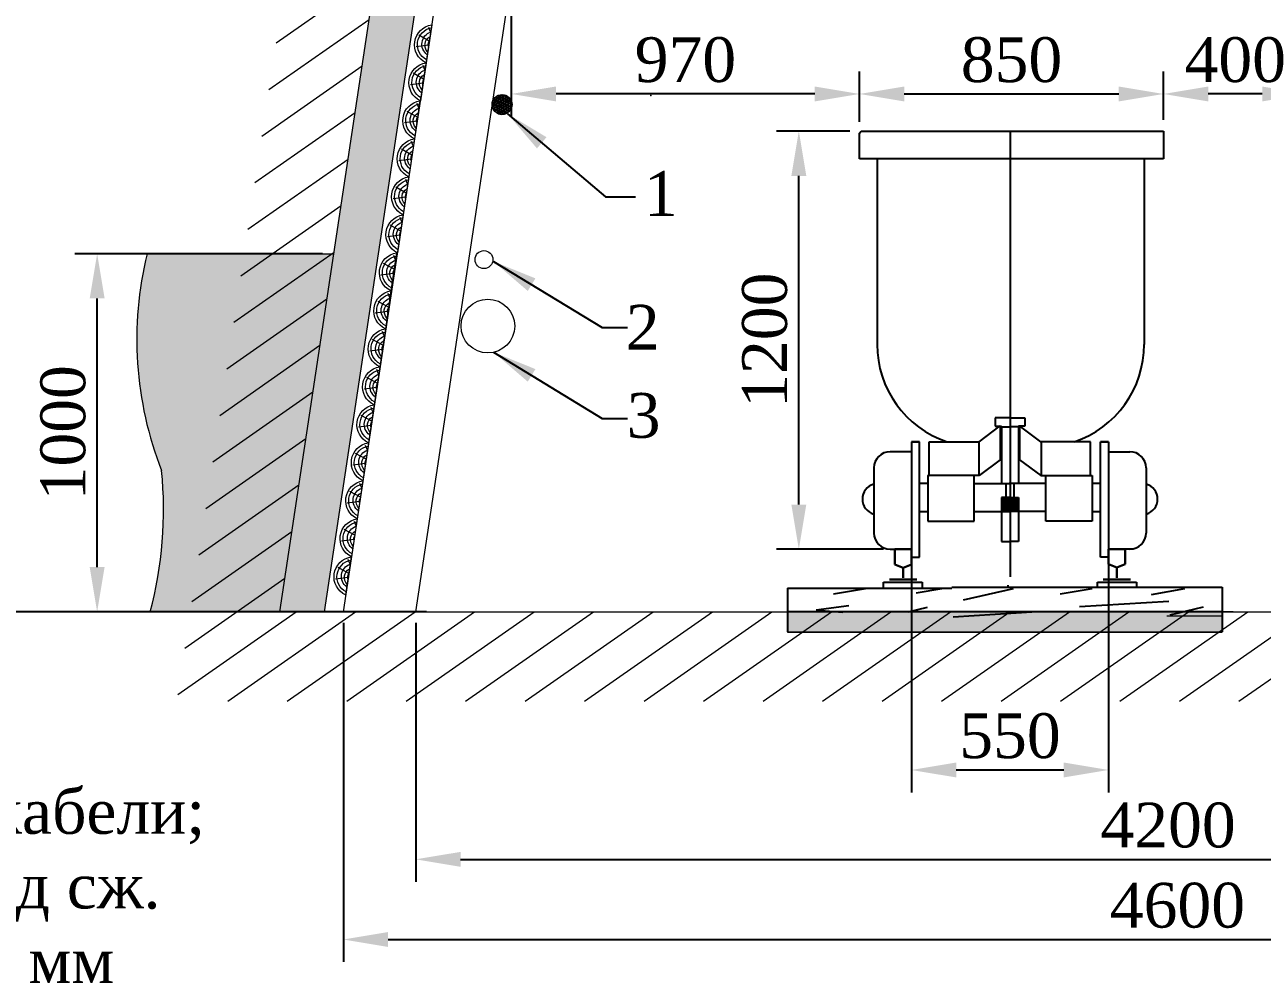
# Model space of a CAD drawing. Header units: millimetres. Extents: x -46762 to 217101, y -107409 to 31524.
# Drawn here: x 167595 to 171050, y -99769 to -97115 of the extents above; entities that cross this region are included whole.
import ezdxf

# ---------------------------------------------------------------- set-up
doc = ezdxf.new("R2010")
doc.units = ezdxf.units.MM
doc.layers.add('ЗАЗОРЫ', color=9, linetype='Continuous')
doc.layers.add('РАЗМЕРЫ', color=3, linetype='Continuous')
doc.styles.get("Standard").update_dxf_attribs({"font": 'TIMES.TTF'})
doc.dimstyles.new('ISO-25', dxfattribs={"dimscale": 50, "dimtxt": 2.5, "dimasz": 2.5, "dimexe": 1.25, "dimexo": 0.625, "dimtad": 1, "dimdec": 0, "dimtxsty": 'Standard', "dimcen": 2.5, "dimadec": 0, "dimazin": 0, "dimtfac": 1, "dimtdec": 0, "dimtmove": 0, "dimatfit": 3, "dimfxl": 1, "dimarcsym": 0})

# ---------------------------------------------------------------- blocks, each defined once
blk = doc.blocks.new('*D467')
at = {"color": 0, "lineweight": -2}
for p, q in [((168957.2300896849, -96754.06597906584), (167420.5019700272, -96754.06597906584)), ((167483.0019700272, -96879.06597906584), (167483.0019700272, -98629.06597906584)), ((168717.2300896849, -98754.06597906584), (167420.5019700272, -98754.06597906584))]:
    blk.add_line(p, q, dxfattribs=at)
at = {"color": 0, "lineweight": 0}
for points in [[(167462.1686366939, -96879.06597906584), (167503.8353033605, -96879.06597906584), (167483.0019700272, -96754.06597906584)], [(167462.1686366939, -98629.06597906584), (167503.8353033605, -98629.06597906584), (167483.0019700272, -98754.06597906584)]]:
    blk.add_solid(points, dxfattribs=at)
at = {"layer": 'Defpoints', "color": 0, "lineweight": 0}
for p in [(168988.4800896849, -96754.06597906584), (167483.0019700272, -98754.06597906584), (168748.4800896849, -98754.06597906584)]:
    blk.add_point(p, dxfattribs=at)
at = {"color": 0, "lineweight": 0, "insert": (167388.1704992269, -97766.15948953264), "char_height": 125, "attachment_point": 5, "rotation": 90}
blk.add_mtext('2000', dxfattribs=at)
blk = doc.blocks.new('*D468')
at = {"color": 0, "lineweight": -2}
for p, q in [((169925.5958748872, -97385.87015321257), (169925.5958748872, -97245.44234905636)), ((170774.388444161, -97380.3183174062), (170774.388444161, -97245.44234905636)), ((170050.5958748872, -97307.94234905636), (170649.388444161, -97307.94234905636))]:
    blk.add_line(p, q, dxfattribs=at)
at = {"color": 0, "lineweight": 0}
for points in [[(170050.5958748872, -97287.10901572304), (170050.5958748872, -97328.77568238969), (169925.5958748872, -97307.94234905636)], [(170649.388444161, -97287.10901572304), (170649.388444161, -97328.77568238969), (170774.388444161, -97307.94234905636)]]:
    blk.add_solid(points, dxfattribs=at)
at = {"layer": 'Defpoints', "color": 0, "lineweight": 0}
for p in [(170774.388444161, -97307.94234905636), (169925.5958748872, -97417.12015321257), (170774.388444161, -97411.5683174062)]:
    blk.add_point(p, dxfattribs=at)
at = {"color": 0, "lineweight": 0, "insert": (170349.9921595241, -97213.11087825608), "char_height": 125, "attachment_point": 5}
blk.add_mtext('850', dxfattribs=at)
blk = doc.blocks.new('*D469')
at = {"color": 0, "lineweight": -2}
for p, q in [((169898.889968737, -97411.5683174062), (169693.7082441426, -97411.5683174062)), ((169756.2082441426, -98454.53162879852), (169756.2082441426, -97536.5683174062)), ((169992.456611194, -98579.53162879852), (169693.7082441426, -98579.53162879852))]:
    blk.add_line(p, q, dxfattribs=at)
at = {"color": 0, "lineweight": 0}
for points in [[(169735.3749108092, -97536.5683174062), (169777.0415774759, -97536.5683174062), (169756.2082441426, -97411.5683174062)], [(169735.3749108092, -98454.53162879852), (169777.0415774759, -98454.53162879852), (169756.2082441426, -98579.53162879852)]]:
    blk.add_solid(points, dxfattribs=at)
at = {"layer": 'Defpoints', "color": 0, "lineweight": 0}
for p in [(169756.2082441426, -97411.5683174062), (169930.139968737, -97411.5683174062), (170023.706611194, -98579.53162879852)]:
    blk.add_point(p, dxfattribs=at)
at = {"color": 0, "lineweight": 0, "insert": (169661.3767733423, -97995.54997310233), "char_height": 125, "attachment_point": 5, "rotation": 90}
blk.add_mtext('1200', dxfattribs=at)
blk = doc.blocks.new('*D464')
at = {"color": 0, "lineweight": -2}
for p, q in [((168953.6192091918, -97016.56597906584), (168953.6192091918, -97370.44234905636)), ((169925.5958748872, -97276.69234905636), (169925.5958748872, -97245.44234905636)), ((169800.5958748872, -97307.94234905636), (169078.6192091918, -97307.94234905636))]:
    blk.add_line(p, q, dxfattribs=at)
at = {"color": 0, "lineweight": 0}
for points in [[(169078.6192091918, -97287.10901572304), (169078.6192091918, -97328.77568238969), (168953.6192091918, -97307.94234905636)], [(169800.5958748872, -97287.10901572304), (169800.5958748872, -97328.77568238969), (169925.5958748872, -97307.94234905636)]]:
    blk.add_solid(points, dxfattribs=at)
at = {"layer": 'Defpoints', "color": 0, "lineweight": 0}
for p in [(168953.6192091918, -96985.31597906584), (168953.6192091918, -97307.94234905636), (169925.5958748872, -97307.94234905636)]:
    blk.add_point(p, dxfattribs=at)
at = {"color": 0, "lineweight": 0, "insert": (169439.6075420395, -97212.9306331227), "char_height": 125, "attachment_point": 5}
blk.add_mtext('970', dxfattribs=at)
blk = doc.blocks.new('*D472')
at = {"color": 0, "lineweight": -2}
for p, q in [((170070.477867854, -98610.78162879852), (170070.477867854, -99258.36533720803)), ((170620.893066139, -98610.3628579139), (170620.893066139, -99258.36533720803)), ((170195.477867854, -99195.86533720803), (170495.893066139, -99195.86533720803))]:
    blk.add_line(p, q, dxfattribs=at)
at = {"color": 0, "lineweight": 0}
for points in [[(170195.477867854, -99175.0320038747), (170195.477867854, -99216.69867054136), (170070.477867854, -99195.86533720803)], [(170495.893066139, -99175.0320038747), (170495.893066139, -99216.69867054136), (170620.893066139, -99195.86533720803)]]:
    blk.add_solid(points, dxfattribs=at)
at = {"layer": 'Defpoints', "color": 0, "lineweight": 0}
for p in [(170070.477867854, -98579.53162879852), (170620.893066139, -98579.1128579139), (170620.893066139, -99195.86533720803)]:
    blk.add_point(p, dxfattribs=at)
at = {"color": 0, "lineweight": 0, "insert": (170345.6854669965, -99101.03386640774), "char_height": 125, "attachment_point": 5}
blk.add_mtext('550', dxfattribs=at)
blk = doc.blocks.new('*D473')
at = {"color": 0, "lineweight": -2}
for p, q in [((168686.9805827184, -98785.31597906584), (168686.9805827184, -99507.89118677861)), ((172887.1098906669, -98785.31597906584), (172887.1098906669, -99507.89118677861)), ((168811.9805827184, -99445.39118677861), (172762.1098906669, -99445.39118677861))]:
    blk.add_line(p, q, dxfattribs=at)
at = {"color": 0, "lineweight": 0}
for points in [[(168811.9805827184, -99424.55785344528), (168811.9805827184, -99466.22452011194), (168686.9805827184, -99445.39118677861)], [(172762.1098906669, -99424.55785344528), (172762.1098906669, -99466.22452011194), (172887.1098906669, -99445.39118677861)]]:
    blk.add_solid(points, dxfattribs=at)
at = {"layer": 'Defpoints', "color": 0, "lineweight": 0}
for p in [(168686.9805827184, -98754.06597906584), (172887.1098906669, -98754.06597906584), (172887.1098906669, -99445.39118677861)]:
    blk.add_point(p, dxfattribs=at)
at = {"color": 0, "lineweight": 0, "insert": (170787.0452366926, -99350.55971597832), "char_height": 125, "attachment_point": 5}
blk.add_mtext('4200', dxfattribs=at)
blk = doc.blocks.new('*D474')
at = {"color": 0, "lineweight": -2}
for p, q in [((168484.7208004407, -98785.31597906584), (168484.7208004407, -99731.7542552271)), ((173141.5995910089, -98785.31597906584), (173141.5995910089, -99731.7542552271)), ((168609.7208004407, -99669.2542552271), (173016.5995910089, -99669.2542552271))]:
    blk.add_line(p, q, dxfattribs=at)
at = {"color": 0, "lineweight": 0}
for points in [[(168609.7208004407, -99648.42092189378), (168609.7208004407, -99690.08758856043), (168484.7208004407, -99669.2542552271)], [(173016.5995910089, -99648.42092189378), (173016.5995910089, -99690.08758856043), (173141.5995910089, -99669.2542552271)]]:
    blk.add_solid(points, dxfattribs=at)
at = {"layer": 'Defpoints', "color": 0, "lineweight": 0}
for p in [(168484.7208004407, -98754.06597906584), (173141.5995910089, -98754.06597906584), (173141.5995910089, -99669.2542552271)]:
    blk.add_point(p, dxfattribs=at)
at = {"color": 0, "lineweight": 0, "insert": (170813.1601957248, -99574.42278442682), "char_height": 125, "attachment_point": 5}
blk.add_mtext('4600', dxfattribs=at)
blk = doc.blocks.new('*D462')
at = {"color": 0, "lineweight": -2}
for p, q in [((170774.388444161, -97276.69234905636), (170774.388444161, -97245.44234905636)), ((171049.8285577107, -97307.94234905636), (170899.388444161, -97307.94234905636)), ((171174.8285577107, -97338.22547320742), (171174.8285577107, -97370.44234905636))]:
    blk.add_line(p, q, dxfattribs=at)
at = {"color": 0, "lineweight": 0}
for points in [[(170899.388444161, -97287.10901572304), (170899.388444161, -97328.77568238969), (170774.388444161, -97307.94234905636)], [(171049.8285577107, -97287.10901572304), (171049.8285577107, -97328.77568238969), (171174.8285577107, -97307.94234905636)]]:
    blk.add_solid(points, dxfattribs=at)
at = {"layer": 'Defpoints', "color": 0, "lineweight": 0}
for p in [(170774.388444161, -97307.94234905636), (170774.388444161, -97307.94234905636), (171174.8285577107, -97306.97547320742)]:
    blk.add_point(p, dxfattribs=at)
at = {"color": 0, "lineweight": 0, "insert": (170974.6085009358, -97213.11087825608), "char_height": 125, "attachment_point": 5}
blk.add_mtext('400', dxfattribs=at)
blk = doc.blocks.new('*D465')
at = {"color": 0, "lineweight": -2, "ltscale": 10}
for p, q in [((168426.7178006344, -97754.06597906585), (167734.8685472071, -97754.06597906585)), ((167797.3685472071, -98629.06597906585), (167797.3685472071, -97879.06597906585)), ((168275.9680471512, -98754.06597906585), (167734.8685472071, -98754.06597906585))]:
    blk.add_line(p, q, dxfattribs=at)
at = {"color": 0, "lineweight": 0, "ltscale": 10}
for points in [[(167776.5352138738, -97879.06597906585), (167818.2018805404, -97879.06597906585), (167797.3685472071, -97754.06597906585)], [(167776.5352138738, -98629.06597906585), (167818.2018805404, -98629.06597906585), (167797.3685472071, -98754.06597906585)]]:
    blk.add_solid(points, dxfattribs=at)
at = {"layer": 'Defpoints', "color": 0, "lineweight": 0, "ltscale": 10}
for p in [(167797.3685472071, -97754.06597906585), (168457.9678006344, -97754.06597906585), (168307.2180471512, -98754.06597906585)]:
    blk.add_point(p, dxfattribs=at)
at = {"color": 0, "lineweight": 15, "ltscale": 10, "insert": (167702.5370764068, -98254.06597906582), "char_height": 125, "attachment_point": 5, "rotation": 90}
blk.add_mtext('1000', dxfattribs=at)

msp = doc.modelspace()

# ---------------------------------------------------------------- hatches: boundary and pattern name
at = {"lineweight": 0}
h = msp.add_hatch(dxfattribs=at)
h.set_pattern_fill('LINE', scale=30, angle=35, style=0)
h.set_pattern_definition([(35, (703.7426278518979, -25097.17492370575), (-54.63315556243714, 78.02423221852646), [])])
h.paths.add_polyline_path([(168307.2180471512, -98754.06597906584), (173266.5995910089, -98754.06597906584), (172964.1833387152, -96747.98473975332), (172940.2230733203, -96402.49505834567), (168609.6342994449, -96402.49505834565), (168609.6342994449, -96747.98473975332)], flags=16)
h.paths.add_polyline_path([(168019.5306087804, -99004.06597906585), (173554.2870293797, -99004.06597906584), (173214.1833387152, -96747.98473975332), (173172.8851710006, -96152.49505834567), (168359.6342994449, -96152.49505834567), (168359.6342994449, -96747.98473975332)])
at = {"lineweight": 15}
h = msp.add_hatch(dxfattribs=at)
h.set_pattern_fill('GRAVEL', scale=10, style=0)
h.set_pattern_definition([(228.0128, (886.622627851897, -24843.17492370575), (-2032.001726589601, -2286.002808951258), [34.1721, -3383.05]), (184.9697, (863.7626278518983, -24868.57492370575), (3048.004930617913, 253.9982075387458), [58.6405, -5805.4]), (132.5104, (805.3426278518982, -24873.65492370575), (2539.998151833169, -2794.002729246041), [41.34819999999999, -4093.47]), (267.2737, (706.2826278518987, -24937.15492370575), (253.9988970828173, 5079.998365336643), [53.40049999999999, -5286.639999999999]), (292.8337, (703.7426278518979, -24990.49492370575), (-1270.003605550191, 3048.001733005111), [52.3634, -5183.98]), (357.2737, (724.0626278518976, -25038.75492370575), (-5079.998365336643, 253.9988970828175), [53.40049999999999, -5286.639999999999]), (37.6942, (777.4026278518977, -25041.29492370575), (-3302.002086123993, -2539.997735698489), [70.61939999999998, -6991.310000000001]), (72.2553, (833.2826278518987, -24998.11492370575), (1778.00355654672, 5588.00162060364), [66.672, -6600.53]), (121.4296, (853.6026278518984, -24934.61492370575), (-2032.000523526448, 3301.996115997269), [53.5813, -5304.55]), (175.2364, (825.6626278518979, -24888.89492370575), (2793.997805305446, -253.9976162721156), [61.17129999999997, -2997.389999999998]), (222.3974, (764.702627851897, -24883.81492370575), (-3048.000091723971, -2793.996365063697), [79.1078, -7831.68]), (138.8141, (957.7426278518979, -24939.69492370575), (-1777.998867422474, 1523.997655712401), [27.0005, -2673.06]), (171.4692, (937.4226278518981, -24921.91492370575), (3301.99495955914, -508.0012800045699), [51.36819999999996, -5085.459999999995]), (225, (886.622627851897, -24914.29492370575), (-5.329070518200751e-14, -253.9998268700197), [35.9209, -323.289]), (203.1986, (868.8426278518982, -24883.81492370575), (1270.004282559083, 508.0022274306265), [19.3441, -1915.06]), (291.8014, (851.0626278518976, -24891.43492370575), (-254.0001781894509, 762.0004908731864), [27.3566, -1340.48]), (30.9638, (861.2226278518974, -24916.83492370575), (761.9991954808227, 508.0003958660552), [44.43199999999997, -1436.629999999999]), (161.5651, (899.3226278518978, -24893.97492370575), (508.0002318180981, -253.9996222465077), [32.1287, -771.0899999999999]), (16.38950000000001, (703.7426278518979, -24891.43492370575), (2540.001401396935, 761.9984149967804), [45.00880000000001, -4455.88]), (70.3462, (746.9226278518981, -24878.73492370575), (-1015.997168867651, -2793.9960488545), [37.7599, -3738.219999999999]), (293.1986, (899.3226278518978, -24843.17492370575), (-508.0022274306264, 1270.004282559083), [38.688, -1895.72]), (343.6105, (914.5626278518976, -24878.73492370575), (-2540.001401396935, 761.9984149967811), [45.00879999999997, -4455.879999999996]), (339.444, (703.7426278518979, -25048.91492370575), (-1270.001576425591, 507.9993836050138), [43.4035, -2126.77]), (294.7751, (744.3826278518973, -25064.15492370575), (-1269.997040362684, 2793.998702615667), [36.36719999999996, -3600.359999999998]), (66.80140000000002, (901.8626278518987, -25097.17492370575), (508.0022274306268, 1270.004282559083), [38.688, -1895.72]), (17.35400000000001, (917.1026278518984, -25061.61492370575), (-3302.000178185996, -1015.998467560563), [42.57829999999999, -4215.239999999999]), (69.444, (777.4026278518977, -25097.17492370575), (-507.9993836050144, -1270.001576425591), [21.7018, -2148.48]), (101.3098999999999, (886.622627851897, -25097.17492370575), (-253.9987462887348, 1015.996746090262), [12.9515, -1282.2]), (165.9638, (884.082627851898, -25084.47492370575), (762.0005354697173, -253.9995604123641), [52.3634, -994.905]), (186.0090000000001, (833.2826278518987, -25071.77492370575), (2539.996254442795, 253.9994068547858), [48.5267, -4804.139999999999]), (303.6901, (861.2226278518974, -24939.69492370575), (-254.0000871307233, 507.999509923184), [36.6324, -879.178]), (353.1572, (881.5426278518971, -24970.17492370575), (4318.001785664343, -508.002275165484), [63.95569999999999, -6331.599999999999]), (60.94540000000001, (945.0426278518971, -24977.79492370575), (-1015.997636582909, -1777.995761083413), [26.1508, -2588.94]), (90, (957.7426278518979, -24954.93492370575), (-254, 254), [15.24, -238.76]), (120.2564, (828.202627851897, -25064.15492370575), (1015.997846683611, -1777.999103247756), [35.2867, -3493.39]), (48.01279999999999, (810.4226278518981, -25033.67492370575), (2032.001726589601, 2286.002808951258), [68.3443, -3348.88]), (0, (856.1426278518975, -24982.87492370575), (254, 254), [66.04, -187.96]), (325.3048, (922.1826278518984, -24982.87492370575), (-2539.995599095369, 1778.000169048476), [40.161, -3975.93]), (254.0546, (955.202627851897, -25005.73492370575), (-254.0006479701474, -1016.002420320363), [36.9829, -1812.17]), (207.646, (945.0426278518971, -25041.29492370575), (-4825.998304902272, -2540.001597472339), [60.2145, -5961.25]), (175.4261, (891.702627851897, -25069.23492370575), (-3302.000760474751, 253.9987711219462), [63.70289999999996, -6306.579999999995]), (175.4261, (891.702627851897, -25069.23492370575), (-3302.000760474751, 253.9987711219462), [63.70289999999996, -6306.579999999995])])
h.paths.add_polyline_path([(168734.6342994449, -96552.49505834567), (172825.6258147121, -96552.49505834567), (172839.1833387152, -96747.98473975332), (173141.5995910089, -98754.06597906584), (173266.5995910089, -98754.06597906584), (172964.1833387152, -96747.98473975332), (172940.2230733203, -96402.49505834567), (168609.6342994449, -96402.49505834565), (168609.6342994449, -96747.98473975332), (168307.2180471512, -98754.06597906584), (168432.2180471512, -98754.06597906584), (168734.6342994449, -96747.98473975332)])
at = {"lineweight": 0}
h = msp.add_hatch(dxfattribs=at)
h.set_pattern_fill('NET3', scale=2, angle=35, style=0)
h.set_pattern_definition([(35, (-8070.297084481921, -25097.17492370575), (-3.642210370829142, 5.201615481235097), []), (94.99999999999994, (-8070.297084481921, -25097.17492370575), (-6.325836332882584, -0.553438966447628), []), (155, (-8070.297084481921, -25097.17492370575), (-2.683625962053443, -5.755054447682726), [])])
edge = h.paths.add_edge_path()
edge.add_arc((168927.7107066145, -97337.47173574101), 27.99101626954507, 0, 360)
h = msp.add_hatch(color=9, dxfattribs=at)
edge = h.paths.add_edge_path()
edge.add_line((168307.2180471512, -98754.06597906584), (168457.9678006344, -97754.06597906587))
edge.add_line((168457.9678006344, -97754.06597906587), (167937.0751341391, -97754.06597906585))
edge.add_arc((168912.1276260282, -97993.60810166359), 1004.045711328779, 166.1974363859016, 201.384241872578)
edge.add_arc((166876.8769205376, -98470.21492869285), 1105.86302338139, -14.873055604448211, 5.735248091928327, ccw=False)
edge.add_line((167945.6900977039, -98754.06597906584), (168307.2180471512, -98754.06597906584))
edge = h.paths.add_edge_path()
edge.add_line((173115.8498375257, -97754.06597906585), (173266.5995910089, -98754.06597906584))
edge.add_line((173266.5995910089, -98754.06597906584), (173589.8628975623, -98754.06597906584))
edge.add_arc((174266.6921872666, -98502.11618188239), 722.2025946384322, 154.1696667783989, 200.4177897091878, ccw=False)
edge.add_arc((172927.5863737802, -98027.65625482508), 707.3446288884816, 346.9440633995552, 382.7545985838807)
edge.add_line((173579.8783214749, -97754.06597906585), (173115.8498375257, -97754.06597906585))
at = {"lineweight": 0, "true_color": 0xffffff}
msp.add_hatch(color=7, dxfattribs=at).paths.add_polyline_path([(169724.4255957872, -98754.06597906584), (169724.425595787, -98810.64426919556), (170938.288692924, -98810.64426919556), (170938.288692924, -98755.08317220624)])

# ---------------------------------------------------------------- linework, layer by layer
at = {"color": 7, "lineweight": 0}
for p, q in [((168307.2180471512, -98754.06597906585), (168609.6342994449, -96747.98473975332)), ((170969.021902388, -98754.06597906584), (169925.5958748872, -98754.06597906584)), ((170816.0452366926, -98754.06597906584), (170996.0452366926, -98754.06597906584)), ((170816.0452366926, -98754.06597906584), (170996.0452366926, -98754.06597906584)), ((169724.425595787, -98809.62707605516), (170938.288692924, -98809.62707605516))]:
    msp.add_line(p, q, dxfattribs=at)
at = {"color": 7, "lineweight": 15}
for p, q in [((168432.2180471512, -98754.06597906584), (168734.6342994449, -96747.98473975332)), ((168484.7208004407, -98754.06597906584), (168787.1370527344, -96747.98473975332)), ((168686.9805827184, -98754.06597906584), (168988.4800896849, -96754.06597906584)), ((168724.4617411303, -97160.46016607039), (168695.0642692004, -97144.02722756179)), ((168731.2308875653, -97114.65370533298), (168715.5488956393, -97220.77292647111)), ((168722.1961646416, -97121.13655396085), (168728.0798645302, -97135.97651380353)), ((168722.7860716885, -97171.7993337535), (168687.570045462, -97176.5453616828)), ((168715.5488956461, -97220.77292642287), (168699.86690372, -97326.89214756098)), ((168706.5141727224, -97227.25577505071), (168712.3978726109, -97242.0957348934)), ((168707.1040797693, -97277.91855484337), (168671.8880535427, -97282.66458277268)), ((168708.7797492111, -97266.57938716027), (168679.3822772812, -97250.14644865166)), ((168698.5790539119, -97327.06482983156), (168682.8970619858, -97433.18405096968)), ((168689.5443309882, -97333.5476784594), (168695.4280308768, -97348.3876383021)), ((168690.1342380351, -97384.21045825206), (168654.9182118085, -97388.95648618137)), ((168691.8099074769, -97372.87129056896), (168662.412435547, -97356.43835206034)), ((168682.8970619926, -97433.18405092132), (168667.2150700666, -97539.30327205943)), ((168673.8623390689, -97439.66689954918), (168679.7460389575, -97454.50685939187)), ((168674.4522461158, -97490.32967934183), (168639.2362198893, -97495.07570727113)), ((168676.1279155576, -97478.99051165872), (168646.7304436277, -97462.55757315012)), ((168667.2150700645, -97539.30327205961), (168651.5330781384, -97645.42249319772)), ((168658.1803471407, -97545.78612068747), (168664.0640470294, -97560.62608053016)), ((168660.4459236295, -97585.10973279702), (168631.0484516996, -97568.6767942884)), ((168658.7702541877, -97596.44890048011), (168623.5542279611, -97601.19492840942)), ((168651.5330781452, -97645.42249314948), (168635.8510862192, -97751.54171428761)), ((168642.4983552215, -97651.90534177734), (168648.3820551101, -97666.74530162003)), ((168644.7639317102, -97691.22895388688), (168615.3664597803, -97674.79601537828)), ((168643.0882622684, -97702.56812156999), (168607.8722360419, -97707.3141494993)), ((167937.0751341391, -97754.06597906585), (168457.9678006344, -97754.06597906585)), ((168633.2800216809, -97751.85633200736), (168617.5980297549, -97857.97555314547)), ((168624.2452987572, -97758.33918063522), (168630.1289986458, -97773.1791404779)), ((168626.5108752459, -97797.66279274477), (168597.113403316, -97781.22985423615)), ((168624.8352058041, -97809.00196042786), (168589.6191795776, -97813.74798835717)), ((168617.5980297617, -97857.97555309735), (168601.9160378356, -97964.09477423546)), ((168608.5633068379, -97864.4584017252), (168614.4470067265, -97879.2983615679)), ((168610.8288833267, -97903.78201383475), (168581.4314113968, -97887.34907532614)), ((168609.1532138849, -97915.12118151785), (168573.9371876583, -97919.86720944715)), ((168601.9160378335, -97964.09477423552), (168586.2340459074, -98070.21399537363)), ((168592.8813149098, -97970.57762286338), (168598.7650147984, -97985.41758270595)), ((168595.1468913985, -98009.90123497293), (168565.7494194685, -97993.46829646431)), ((168593.4712219567, -98021.24040265603), (168558.2551957302, -98025.98643058533)), ((168586.2340459142, -98070.21399532551), (168570.5520539882, -98176.33321646364)), ((168577.1993229905, -98076.69684395337), (168583.0830228791, -98091.53680379593)), ((168579.4648994793, -98116.0204560629), (168550.0674275492, -98099.5875175543)), ((168577.7892300374, -98127.35962374602), (168542.5732038109, -98132.10565167533)), ((168570.5520539862, -98176.33321646253), (168554.8700620602, -98282.45243760064)), ((168563.7829075512, -98222.13967719993), (168534.3854356213, -98205.70673869131)), ((168561.5173310625, -98182.81606509037), (168567.4010309511, -98197.65602493296)), ((168562.1072381094, -98233.47884488302), (168526.8912118829, -98238.22487281234)), ((168554.870062067, -98282.45243755239), (168539.1880701409, -98388.57165869052)), ((168548.100915632, -98328.2588982898), (168518.703443702, -98311.8259597812)), ((168545.8353391432, -98288.93528618026), (168551.7190390319, -98303.77524602282)), ((168546.4252461902, -98339.59806597291), (168511.2092199636, -98344.34409390221)), ((168539.188070139, -98388.57165868953), (168523.5060782129, -98494.69087982764)), ((168532.418923704, -98434.37811942692), (168503.021451774, -98417.94518091832)), ((168530.1533472152, -98395.05450731739), (168536.0370471038, -98409.89446715996)), ((168530.7432542622, -98445.71728711003), (168495.5272280356, -98450.46331503933)), ((168516.7369317847, -98540.4973405168), (168487.3394598547, -98524.0644020082)), ((168523.5060782197, -98494.6908797794), (168507.8240862936, -98600.81010091753)), ((168514.471355296, -98501.17372840726), (168520.3550551846, -98516.01368824982)), ((168515.0612623429, -98551.8365081999), (168479.8452361164, -98556.58253612921)), ((168499.7670900517, -98646.7892439242), (168470.3696181218, -98630.3563054156)), ((168506.5362364867, -98600.98278318679), (168490.8542445607, -98707.1020043249)), ((168497.501513563, -98607.46563181464), (168503.3852134516, -98622.30559165722)), ((168498.0914206099, -98658.12841160731), (168462.8753943834, -98662.8744395366)), ((167945.6900977039, -98754.06597906584), (173589.8628975623, -98754.06597906584))]:
    msp.add_line(p, q, dxfattribs=at)
for p, q in [((169925.5958748872, -97417.12015321257), (169930.139968737, -97411.5683174062)), ((169925.5958748872, -97489.29401869512), (169925.5958748872, -97417.12015321257)), ((169930.139968737, -97411.5683174062), (170345.9463142957, -97411.5683174062)), ((170345.9463142957, -97411.5683174062), (170345.9463142957, -98656.83855920282)), ((170345.9463142957, -97411.5683174062), (170774.388444161, -97411.5683174062)), ((170774.388444161, -97411.5683174062), (170774.388444161, -97489.29401869512)), ((170345.9463142957, -97489.29401869512), (169925.595874887, -97489.29401869512)), ((169974.6585551336, -97489.29401869512), (169974.6585551336, -98007.27376985954)), ((170774.3884441611, -97489.29401869512), (170308.2501065226, -97489.29401869512)), ((170720.259975468, -97489.29401869512), (170720.259975468, -98007.27376985954)), ((170345.8914556795, -98212.60102464451), (170304.2006300129, -98212.60102464451)), ((170304.2006300129, -98212.60102464451), (170304.2006300129, -98235.74080848496)), ((170345.4794783137, -98212.60102464451), (170387.1703039803, -98212.60102464451)), ((170387.1703039803, -98212.60102464451), (170387.1703039803, -98235.74080848496)), ((170259.608531159, -98279.313724371), (170318.6817511996, -98234.89903792008)), ((170304.2006300129, -98235.74080848496), (170321.8876469625, -98235.74080848496)), ((170318.6817511996, -98234.89903792008), (170318.6817511996, -98329.28024662808)), ((170321.8876469625, -98235.74080848496), (170321.8876469625, -98396.17664311256)), ((170321.8876469625, -98237.28346074106), (170345.8914556795, -98237.28346074106)), ((170369.4832870307, -98237.28346074106), (170345.4794783137, -98237.28346074106)), ((170369.4832870307, -98235.74080848496), (170369.4832870307, -98396.17664311256)), ((170387.1703039803, -98235.74080848496), (170369.4832870307, -98235.74080848496)), ((170372.6891827936, -98234.89903792008), (170372.6891827936, -98329.28024662808)), ((170431.7624028357, -98279.313724371), (170372.6891827936, -98234.89903792008)), ((170070.4778678542, -98279.31372437102), (170093.1983371002, -98279.313724371)), ((170070.477867854, -98279.313724371), (170070.477867854, -98601.32020113917)), ((170093.0053511575, -98279.313724371), (170070.477867854, -98279.313724371)), ((170093.1983371002, -98601.32020113917), (170093.1983371002, -98279.313724371)), ((170120.4629001963, -98279.313724371), (170259.608531159, -98279.313724371)), ((170120.4629001963, -98373.6949330788), (170120.4629001963, -98279.313724371)), ((170259.0062325216, -98280.069543602), (170259.0062325216, -98374.09345594617)), ((170570.9080337966, -98279.31372437102), (170431.7624028357, -98279.313724371)), ((170432.3647014716, -98280.069543602), (170432.3647014716, -98374.09345594617)), ((170570.9080337966, -98373.6949330788), (170570.9080337966, -98279.313724371)), ((170598.1725968913, -98601.32020113917), (170598.1725968913, -98279.313724371)), ((170620.8930661388, -98279.31372437096), (170598.1725968913, -98279.31372437096)), ((170598.3655828354, -98279.313724371), (170620.893066139, -98279.313724371)), ((170620.893066139, -98279.313724371), (170620.893066139, -98601.32020113917)), ((170070.477867854, -98307.07290340263), (170011.0381093195, -98307.07290340263)), ((170620.893066139, -98307.07290340263), (170680.3328246734, -98307.07290340263)), ((169965.9637093194, -98352.1473034026), (169965.9637093194, -98534.03845791394)), ((170318.6817511996, -98329.28024662808), (170259.608531159, -98373.6949330788)), ((170372.6891827936, -98329.28024662808), (170431.7624028357, -98373.6949330788)), ((170725.4072246736, -98352.1473034026), (170725.4072246736, -98534.03845791394)), ((170115.4415472934, -98373.8897076738), (170120.3905275222, -98373.8897076738)), ((170115.918806348, -98373.6949330788), (170115.918806348, -98501.38715662499)), ((170259.608531159, -98373.6949330788), (170120.4629001963, -98373.6949330788)), ((170246.0211525823, -98501.38715662499), (170246.0211525823, -98373.6949330788)), ((170431.7624028357, -98373.6949330788), (170575.452127645, -98373.69493307883)), ((170445.3497814109, -98501.38715662499), (170445.3497814109, -98373.6949330788)), ((170575.452127645, -98373.6949330788), (170575.452127645, -98501.38715662499)), ((170092.8037995021, -98396.17664311256), (170093.1983371002, -98396.17664311254)), ((170116.2682324233, -98396.17664311256), (170093.5277820601, -98396.17664311256)), ((170246.0211525823, -98395.90227630448), (170347.7129290848, -98395.90227630445)), ((170334.5212304986, -98396.17664311256), (170334.5212304986, -98436.28560176943)), ((170445.3497814107, -98395.90227630445), (170343.6580049084, -98395.90227630445)), ((170356.8497034946, -98396.17664311256), (170356.8497034946, -98436.28560176943)), ((170598.5671344909, -98396.17664311256), (170575.8266841277, -98396.17664311256)), ((170345.8914556795, -98434.7429495135), (170321.8876469625, -98434.7429495135)), ((170321.8876469625, -98434.7429495135), (170321.8876469625, -98558.1551299961)), ((170345.4794783137, -98434.7429495135), (170369.4832870307, -98434.7429495135)), ((170369.4832870307, -98434.7429495135), (170369.4832870307, -98558.1551299961)), ((170092.8037995021, -98474.85190817036), (170093.1983371002, -98474.85190817036)), ((170116.2682324233, -98474.85190817036), (170093.5277820601, -98474.85190817036)), ((170246.0211525823, -98473.62797759337), (170347.7129290848, -98473.62797759337)), ((170445.3497814107, -98473.62797759337), (170343.6580049084, -98473.62797759337)), ((170598.5671344909, -98474.85190817036), (170575.8266841277, -98474.85190817036)), ((170115.918806348, -98501.38715662499), (170246.0211525823, -98501.38715662499)), ((170575.4521276448, -98501.38715662497), (170445.3497814109, -98501.38715662499)), ((170321.8876469625, -98558.1551299961), (170345.8914556795, -98558.1551299961)), ((170369.4832870307, -98558.1551299961), (170345.4794783137, -98558.1551299961)), ((170011.0381093195, -98579.1128579139), (170070.477867854, -98579.1128579139)), ((170687.8448923843, -98579.1128579139), (170628.4051338499, -98579.1128579139)), ((170070.477867854, -98601.32020113917), (170093.1983371002, -98601.32020113917)), ((170620.893066139, -98601.32020113917), (170598.1725968913, -98601.32020113917)), ((169724.425595787, -98687.83569379839), (170183.07446225, -98687.8356937984)), ((169724.425595787, -98687.8356937984), (169724.425595787, -98809.62707605516)), ((169942.5009440579, -98689.83876377853), (169853.4626860236, -98704.68118395758)), ((169992.4078251744, -98687.18938645191), (169992.4078251744, -98671.64643906683)), ((169992.4078251744, -98671.64643906683), (170100.870778851, -98671.64643906683)), ((170154.9786052746, -98689.83876377853), (170084.1527182019, -98702.20744726097)), ((170100.870778851, -98671.64643906683), (170100.870778851, -98687.18938645191)), ((170183.58172043, -98685.63322567128), (170938.288692924, -98685.63322567125)), ((170354.4232032399, -98689.83876377853), (170214.795025868, -98721.99734083327)), ((170339.9925221594, -98679.5092297901), (170339.9925221594, -98687.90265708024)), ((170574.9952515507, -98689.83876377853), (170485.9569935164, -98704.68118395758)), ((170590.2451912404, -98687.18938645191), (170590.2451912404, -98671.64643906683)), ((170590.2451912404, -98671.64643906683), (170698.7081449171, -98671.64643906683)), ((170698.7081449171, -98671.64643906683), (170698.7081449171, -98687.18938645191)), ((170832.5833078844, -98689.83876377853), (170739.4978563046, -98707.15492065404)), ((170938.2886929238, -98685.63322567128), (170938.288692924, -98809.62707605516)), ((170788.7887169308, -98725.09001313732), (170539.3946867967, -98739.77082498599)), ((169724.425595787, -98753.04878592544), (170938.2886929238, -98753.04878592544)), ((169724.4255957872, -98753.04878592544), (170419.1704118229, -98753.04878592544)), ((169895.9838020185, -98737.24596938457), (169804.9219472108, -98749.61465286717)), ((169804.9219472108, -98749.61465286717), (169878.6489199242, -98755.49251395598)), ((170114.5322535557, -98742.19344277764), (170060.1368978088, -98755.49251395598)), ((170422.0327902621, -98754.45163683483), (170187.3089971944, -98769.13244868367)), ((170885.0335697505, -98741.22215743749), (170791.9481181706, -98763.48578770625))]:
    msp.add_line(p, q)
at = {"color": 7, "lineweight": 0, "ltscale": 0.5}
for p, q in [((170620.893066139, -98307.07290340263), (170680.3328246734, -98307.07290340263)), ((170620.893066139, -98579.1128579139), (170680.3328246734, -98579.11285791387))]:
    msp.add_line(p, q, dxfattribs=at)
at = {"lineweight": 30}
for p, q in [((170024.331611194, -98579.53162879852), (170070.477867854, -98579.53162879852)), ((170024.331611194, -98621.79312165384), (170024.331611194, -98579.53162879852)), ((170070.477867854, -98579.53162879852), (170070.477867854, -98621.79312165384)), ((170620.893066139, -98579.1128579139), (170667.039322799, -98579.1128579139)), ((170620.893066139, -98621.37435076923), (170620.893066139, -98579.1128579139)), ((170667.039322799, -98579.1128579139), (170667.039322799, -98621.37435076923)), ((170047.404739524, -98631.18456451042), (170024.331611194, -98621.79312165384)), ((170070.477867854, -98621.79312165384), (170047.404739524, -98631.18456451042)), ((170643.966194469, -98630.765793626), (170620.893066139, -98621.37435076923)), ((170667.039322799, -98621.37435076923), (170643.966194469, -98630.765793626)), ((170008.9495256411, -98664.35708665643), (170085.8599534068, -98664.35708665643)), ((170047.404739524, -98631.48703665787), (170047.404739524, -98659.66136522814)), ((170605.5109805847, -98664.35708665643), (170682.4214083518, -98664.35708665643)), ((170643.966194469, -98631.48703665787), (170643.966194469, -98659.66136522814))]:
    msp.add_line(p, q, dxfattribs=at)
at = {"lineweight": 9}
msp.add_line((170783.4926318486, -98765.02439786248), (170938.2886929237, -98765.02439786248), dxfattribs=at)
at = {"color": 7, "lineweight": 0}
for points in [[(169724.4255957872, -98753.04878592544), (169724.425595787, -98754.06597906584)], [(169724.4255957872, -98754.06597906584), (169724.425595787, -98810.64426919556), (170938.288692924, -98810.64426919556), (170938.288692924, -98755.08317220624), (169724.4255957872, -98754.06597906584)]]:
    msp.add_lwpolyline(points, dxfattribs=at)
for centre, radius in [((168927.7107066145, -97337.47173574101), 27.99101626954507), ((168877.2019120931, -97770.46367122035), 25), ((168888.222317552, -97956.03714331496), 75)]:
    msp.add_circle(centre, radius, dxfattribs=at)
for centre, radius, start, end in [((168912.1276260282, -97993.60810166359), 1004.045711328782, 166.1974363858232, 201.3842418726649), ((166876.8769205376, -98470.21492869288), 1105.863023381387, 345.126944395542, 5.735248091869618)]:
    msp.add_arc(centre, radius, start, end, dxfattribs=at)
for centre, radius, start, end in [((170261.7302637496, -98007.27376985954), 287.0717086161392, 180, 251.3765224129436), ((170433.188266852, -98007.27376985954), 287.0717086161392, 288.6234775870564, 0), ((170011.0381093195, -98352.1473034026), 45.0744000000011, 90, 180), ((170680.3328246734, -98352.1473034026), 45.0744000000011, 0, 90), ((169976.7261369575, -98439.37090628145), 43.2157653168116, 105.4623330971636, 254.5376669028364), ((170714.6447970369, -98439.37090628145), 43.2157653168116, 285.4623330971635, 74.53766690283639), ((170011.0381093195, -98534.03845791394), 45.07440000000292, 180, 270), ((170680.3328246734, -98534.03845791394), 45.07439999999561, 270, 0)]:
    msp.add_arc(centre, radius, start, end)
at = {"color": 7, "lineweight": 15, "extrusion": (0, 0, -1)}
for centre, major_axis, ratio, start_param, end_param in [((168739.3165084856, -97170.06690533372), (40.77537808565216, 38.38448308854816), 0.9999999999966664, 2.764323360035929, 5.322700416522089), ((168739.3165084856, -97170.06690533372), (-32.71091258347932, 34.74841187886206), 0.9999999999995671, 4.387619660029175, 6.840996770121065), ((168739.7663364036, -97169.01530556081), (26.14437670070657, 24.611381486663), 0.999999999998524, 2.946763746467417, 5.140260030087991), ((168739.3773176109, -97171.64777543397), (-18.53445387770464, 19.68892905841848), 0.9999999999967364, 4.694738776393836, 6.533877653759017), ((168723.6345165664, -97276.1861264236), (40.77537808565216, 38.38448308854816), 0.9999999999966664, 2.764323360035929, 5.322700416522089), ((168723.6345165664, -97276.1861264236), (-32.71091258347932, 34.74841187886206), 0.9999999999995671, 4.387619660029175, 6.840996770121065), ((168724.0843444844, -97275.13452665068), (26.14437670070657, 24.611381486663), 0.999999999998524, 2.946763746467417, 5.140260030087991), ((168723.6953256916, -97277.76699652385), (-18.53445387770464, 19.68892905841848), 0.9999999999967364, 4.694738776393836, 6.533877653759017), ((168706.6646748322, -97382.4780298323), (40.77537808565216, 38.38448308854816), 0.9999999999966664, 2.764323360035929, 5.322700416522089), ((168706.6646748322, -97382.4780298323), (-32.71091258347932, 34.74841187886206), 0.9999999999995671, 4.387619660029175, 6.840996770121065), ((168707.1145027502, -97381.42643005938), (26.14437670070657, 24.611381486663), 0.999999999998524, 2.946763746467417, 5.140260030087991), ((168706.7254839574, -97384.05889993256), (-18.53445387770464, 19.68892905841848), 0.9999999999967364, 4.694738776393836, 6.533877653759017), ((168690.982682913, -97488.59725092206), (40.77537808565216, 38.38448308854816), 0.9999999999966664, 2.764323360035929, 5.322700416522089), ((168690.982682913, -97488.59725092206), (-32.71091258347932, 34.74841187886206), 0.9999999999995671, 4.387619660029175, 6.840996770121065), ((168691.432510831, -97487.54565114915), (26.14437670070657, 24.611381486663), 0.999999999998524, 2.946763746467417, 5.140260030087991), ((168691.0434920382, -97490.1781210223), (-18.53445387770464, 19.68892905841848), 0.9999999999967364, 4.694738776393836, 6.533877653759017), ((168675.3006909848, -97594.71647206035), (40.77537808565216, 38.38448308854816), 0.9999999999966664, 2.764323360035929, 5.322700416522089), ((168675.3006909848, -97594.71647206035), (-32.71091258347932, 34.74841187886206), 0.9999999999995671, 4.387619660029175, 6.840996770121065), ((168675.7505189028, -97593.66487228744), (26.14437670070657, 24.611381486663), 0.999999999998524, 2.946763746467417, 5.140260030087991), ((168675.36150011, -97596.2973421606), (-18.53445387770464, 19.68892905841848), 0.9999999999967364, 4.694738776393836, 6.533877653759017), ((168659.6186990655, -97700.83569315022), (40.77537808565216, 38.38448308854816), 0.9999999999966664, 2.764323360035929, 5.322700416522089), ((168659.6186990655, -97700.83569315022), (-32.71091258347932, 34.74841187886206), 0.9999999999995671, 4.387619660029175, 6.840996770121065), ((168660.0685269836, -97699.78409337731), (26.14437670070657, 24.611381486663), 0.999999999998524, 2.946763746467417, 5.140260030087991), ((168659.6795081908, -97702.41656325046), (-18.53445387770464, 19.68892905841848), 0.9999999999967364, 4.694738776393836, 6.533877653759017), ((168641.3656426012, -97807.2695320081), (40.77537808565216, 38.38448308854816), 0.9999999999966664, 2.764323360035929, 5.322700416522089), ((168641.3656426012, -97807.2695320081), (-32.71091258347932, 34.74841187886206), 0.9999999999995671, 4.387619660029175, 6.840996770121065), ((168641.8154705193, -97806.21793223519), (26.14437670070657, 24.611381486663), 0.999999999998524, 2.946763746467417, 5.140260030087991), ((168641.4264517265, -97808.85040210835), (-18.53445387770464, 19.68892905841848), 0.9999999999967364, 4.694738776393836, 6.533877653759017), ((168625.683650682, -97913.38875309807), (40.77537808565216, 38.38448308854816), 0.9999999999966664, 2.764323360035929, 5.322700416522089), ((168625.683650682, -97913.38875309807), (-32.71091258347932, 34.74841187886206), 0.9999999999995671, 4.387619660029175, 6.840996770121065), ((168626.1334786, -97912.33715332516), (26.14437670070657, 24.611381486663), 0.999999999998524, 2.946763746467417, 5.140260030087991), ((168625.7444598072, -97914.96962319833), (-18.53445387770464, 19.68892905841848), 0.9999999999967364, 4.694738776393836, 6.533877653759017), ((168610.0016587538, -98019.50797423626), (40.77537808565216, 38.38448308854816), 0.9999999999966664, 2.764323360035929, 5.322700416522089), ((168610.0016587538, -98019.50797423626), (-32.7109125835242, 34.74841187890971), 0.9999999999989357, 4.387619660029366, 6.840996770121349), ((168610.4514866718, -98018.45637446335), (-24.6113814866896, 26.14437670073482), 0.9999999999982812, 4.517560073262921, 6.711056356885228), ((168610.0624678791, -98021.08884433638), (19.68892905841598, 18.53445387770228), 0.999999999996511, 3.12394244959583, 4.963081326960303), ((168609.6886666411, -98020.58546783238), (12.58806081895009, 11.84995039427058), 0.9999999999935748, 3.647094429108511, 4.439929347449665), ((168594.3196668346, -98125.62719532625), (40.77537808565216, 38.38448308854816), 0.9999999999966664, 2.764323360035929, 5.322700416522089), ((168594.3196668346, -98125.62719532625), (-32.7109125835242, 34.74841187890971), 0.9999999999989357, 4.387619660029366, 6.840996770121349), ((168594.7694947526, -98124.57559555332), (-24.6113814866896, 26.14437670073482), 0.9999999999982812, 4.517560073262921, 6.711056356885228), ((168594.3804759598, -98127.20806542637), (19.68892905841598, 18.53445387770228), 0.999999999996511, 3.12394244959583, 4.963081326960303), ((168594.0066747219, -98126.70468892239), (12.58806081895009, 11.84995039427058), 0.9999999999935748, 3.647094429108511, 4.439929347449665), ((168578.6376749065, -98231.74641646327), (40.77537808565216, 38.38448308854816), 0.9999999999966664, 2.764323360035929, 5.322700416522089), ((168578.6376749065, -98231.74641646327), (-32.7109125835242, 34.74841187890971), 0.9999999999989357, 4.387619660029366, 6.840996770121349), ((168579.0875028246, -98230.69481669036), (-24.6113814866896, 26.14437670073482), 0.9999999999982812, 4.517560073262921, 6.711056356885228), ((168578.6984840318, -98233.32728656339), (19.68892905841598, 18.53445387770228), 0.999999999996511, 3.12394244959583, 4.963081326960303), ((168578.3246827939, -98232.8239100594), (12.58806081895009, 11.84995039427058), 0.9999999999935748, 3.647094429108511, 4.439929347449665), ((168562.9556829873, -98337.86563755313), (40.77537808565216, 38.38448308854816), 0.9999999999966664, 2.764323360035929, 5.322700416522089), ((168562.9556829873, -98337.86563755313), (-32.7109125835242, 34.74841187890971), 0.9999999999989357, 4.387619660029366, 6.840996770121349), ((168563.4055109053, -98336.81403778022), (-24.6113814866896, 26.14437670073482), 0.9999999999982812, 4.517560073262921, 6.711056356885228), ((168563.0164921125, -98339.44650765327), (19.68892905841598, 18.53445387770228), 0.999999999996511, 3.12394244959583, 4.963081326960303), ((168562.6426908746, -98338.94313114927), (12.58806081895009, 11.84995039427058), 0.9999999999935748, 3.647094429108511, 4.439929347449665), ((168547.2736910593, -98443.98485869025), (40.77537808565216, 38.38448308854816), 0.9999999999966664, 2.764323360035929, 5.322700416522089), ((168547.2736910593, -98443.98485869025), (-32.7109125835242, 34.74841187890971), 0.9999999999989357, 4.387619660029366, 6.840996770121349), ((168547.7235189773, -98442.93325891736), (-24.6113814866896, 26.14437670073482), 0.9999999999982812, 4.517560073262921, 6.711056356885228), ((168547.3345001845, -98445.56572879039), (19.68892905841598, 18.53445387770228), 0.999999999996511, 3.12394244959583, 4.963081326960303), ((168546.9606989466, -98445.06235228639), (12.58806081895009, 11.84995039427058), 0.9999999999935748, 3.647094429108511, 4.439929347449665), ((168531.59169914, -98550.10407978014), (40.77537808565216, 38.38448308854816), 0.9999999999966664, 2.764323360035929, 5.322700416522089), ((168531.59169914, -98550.10407978014), (-32.7109125835242, 34.74841187890971), 0.9999999999989357, 4.387619660029366, 6.840996770121349), ((168532.0415270581, -98549.05248000722), (-24.6113814866896, 26.14437670073482), 0.9999999999982812, 4.517560073262921, 6.711056356885228), ((168531.6525082653, -98551.68494988028), (19.68892905841598, 18.53445387770228), 0.999999999996511, 3.12394244959583, 4.963081326960303), ((168531.2787070273, -98551.18157337628), (12.58806081895009, 11.84995039427058), 0.9999999999935748, 3.647094429108511, 4.439929347449665), ((168514.6218574072, -98656.39598318754), (40.77537808571275, 38.38448308860522), 0.999999999996219, 2.764323360037684, 5.322700416519832), ((168514.6218574072, -98656.39598318754), (-32.71091258352241, 34.74841187890782), 0.9999999999999665, 4.387619660031239, 6.840996770118509), ((168515.0716853251, -98655.34438341462), (-24.6113814866896, 26.14437670073482), 0.9999999999982812, 4.517560073262921, 6.711056356885228), ((168514.6826665323, -98657.97685328766), (19.68892905841598, 18.53445387770228), 0.999999999996511, 3.12394244959583, 4.963081326960303), ((168514.3088652944, -98657.47347678366), (12.58806081921347, 11.84995039451851), 0.9999999999832145, 3.6470944291129, 4.43992934745235)]:
    msp.add_ellipse(centre, major_axis=major_axis, ratio=ratio, start_param=start_param, end_param=end_param, dxfattribs=at)
at = {"color": 7, "lineweight": 15, "extrusion": (0, 0, -0.9999999999999999)}
for centre in [(168739.0035163729, -97171.14439892997), (168723.3215244537, -97277.26362001986), (168706.3516827195, -97383.55552342854), (168690.6696908002, -97489.6747445183), (168674.9876988721, -97595.79396565659), (168659.3057069528, -97701.91318674646), (168641.0526504885, -97808.34702560434), (168625.3706585693, -97914.46624669433)]:
    msp.add_ellipse(centre, major_axis=(12.58806081894323, 11.84995039426411), ratio=0.9999999999995107, start_param=3.647094429112467, end_param=4.439929347453994, dxfattribs=at)
for points in [[(170321.8876469625, -98436.28560176943), (170345.8914556795, -98436.28560176943), (170321.8876469625, -98474.85190817036), (170345.8914556795, -98474.85190817036)], [(170368.2847013224, -98436.28560176943), (170344.2808926054, -98436.28560176943), (170368.2847013224, -98474.85190817036), (170344.2808926054, -98474.85190817036)]]:
    msp.add_solid(points)
at = {"layer": 'ЗАЗОРЫ', "lineweight": 9}
msp.add_point((169342.7238771512, -97312.46013681496), dxfattribs=at)
at = {"layer": 'РАЗМЕРЫ', "lineweight": 9}
msp.add_point((169342.7238771512, -97312.46013681496), dxfattribs=at)

# ---------------------------------------------------------------- texts
at = {"color": 7, "lineweight": 0, "char_height": 125, "attachment_point": 5}
for s, insert in [('1', (169371.3435626712, -97585.95532426592)), ('2', (169320.2840702994, -97959.30749486909)), ('3', (169322.9717853347, -98206.41837348217))]:
    msp.add_mtext(s, dxfattribs=dict(at, insert=insert))
at = {"color": 7, "lineweight": 0, "insert": (167178.4287939991, -99748.9708927204), "char_height": 125, "width": 2004.070727784652, "attachment_point": 5}
msp.add_mtext('\\A1;{\\fTimes New Roman|b1|i0|c204|p18;1} - сигнальные кабели;\\P{\\fTimes New Roman|b1|i0|c204|p18;2} - трубопровод сж. воздуха Ø 50 мм\\P{\\fTimes New Roman|b1|i0|c204|p18;3} - противопожарный трубопровод Ø 150 мм ', dxfattribs=at)

# ---------------------------------------------------------------- dimensions: what is measured, and where the dimension line sits
at = {"color": 7, "lineweight": 0}
dim = msp.add_linear_dim(base=(167483.0019700272, -98754.06597906584), p1=(168988.4800896849, -96754.06597906584), p2=(168748.4800896849, -98754.06597906584), angle=90, dimstyle='ISO-25', dxfattribs=at)
dim.commit()
dim.dimension.update_dxf_attribs({"geometry": '*D467', "text_midpoint": (167483.0019700272, -97766.15948953264), "dimtype": 160})
for base, p1, p2, text, override, picture, middle in [((168953.6192091918, -97307.94234905636), (169925.5958748872, -97307.94234905636), (168953.6192091918, -96985.31597906584), '970', {"dimadec": 4}, '*D464', (169439.6075420395, -97212.9306331227)), ((170774.388444161, -97307.94234905636), (169925.5958748872, -97417.12015321257), (170774.388444161, -97411.5683174062), '850', {"dimtad": 2}, '*D468', (170349.9921595241, -97213.11087825608))]:
    dim = msp.add_linear_dim(base=base, p1=p1, p2=p2, text=text, dimstyle='ISO-25', override=override, dxfattribs=at)
    dim.commit()
    dim.dimension.update_dxf_attribs({"geometry": picture, "text_midpoint": middle})
dim = msp.add_linear_dim(base=(170774.388444161, -97307.94234905636), p1=(171174.8285577107, -97306.97547320742), p2=(170774.388444161, -97307.94234905636), dimstyle='ISO-25', override={"dimadec": 4}, dxfattribs=at)
dim.commit()
dim.dimension.update_dxf_attribs({"geometry": '*D462', "text_midpoint": (170974.6085009358, -97213.11087825608)})
dim = msp.add_linear_dim(base=(169756.2082441426, -97411.5683174062), p1=(170023.706611194, -98579.53162879852), p2=(169930.139968737, -97411.5683174062), angle=90, text='1200', dimstyle='ISO-25', override={"dimtad": 2}, dxfattribs=at)
dim.commit()
dim.dimension.update_dxf_attribs({"geometry": '*D469', "text_midpoint": (169661.3767733423, -97995.54997310233)})
at = {"color": 7, "lineweight": 15, "ltscale": 10}
dim = msp.add_linear_dim(base=(167797.3685472071, -97754.06597906585), p1=(168307.2180471512, -98754.06597906585), p2=(168457.9678006344, -97754.06597906585), angle=90, text='1000', dimstyle='ISO-25', override={"dimadec": 4}, dxfattribs=at)
dim.commit()
dim.dimension.update_dxf_attribs({"geometry": '*D465', "text_midpoint": (167702.5370764068, -98254.06597906582)})
at = {"color": 7, "lineweight": 0}
for base, p1, p2, picture, middle in [((170620.893066139, -99195.86533720803), (170070.477867854, -98579.53162879852), (170620.893066139, -98579.1128579139), '*D472', (170345.6854669965, -99195.86533720803)), ((172887.1098906669, -99445.39118677861), (168686.9805827184, -98754.06597906584), (172887.1098906669, -98754.06597906584), '*D473', (170787.0452366926, -99445.39118677861))]:
    dim = msp.add_linear_dim(base=base, p1=p1, p2=p2, dimstyle='ISO-25', override={"dimadec": 4}, dxfattribs=at)
    dim.commit()
    dim.dimension.update_dxf_attribs({"geometry": picture, "text_midpoint": middle, "dimtype": 160})
dim = msp.add_linear_dim(base=(173141.5995910089, -99669.2542552271), p1=(168484.7208004407, -98754.06597906584), p2=(173141.5995910089, -98754.06597906584), text='4600', dimstyle='ISO-25', override={"dimadec": 4}, dxfattribs=at)
dim.commit()
dim.dimension.update_dxf_attribs({"geometry": '*D474', "text_midpoint": (170813.1601957248, -99669.2542552271), "dimtype": 160})

# ---------------------------------------------------------------- leaders
for points in [[(168943.0851072553, -97363.5651103683), (169216.3911626335, -97594.8772801609), (169300.1462441204, -97594.8772801609)], [(168903.4116476035, -97775.52097442205), (169207.5748382665, -97960.5711112793), (169278.1054332028, -97960.5711112793)], [(168903.4116476035, -98028.86295105645), (169207.5748382665, -98213.91308791371), (169278.1054332028, -98213.91308791371)]]:
    msp.add_leader(points, dimstyle='ISO-25', override={"dimgap": 0.625, "dimtad": 0, "dimadec": 4}, dxfattribs=at)

doc.saveas('drawing.dxf')
